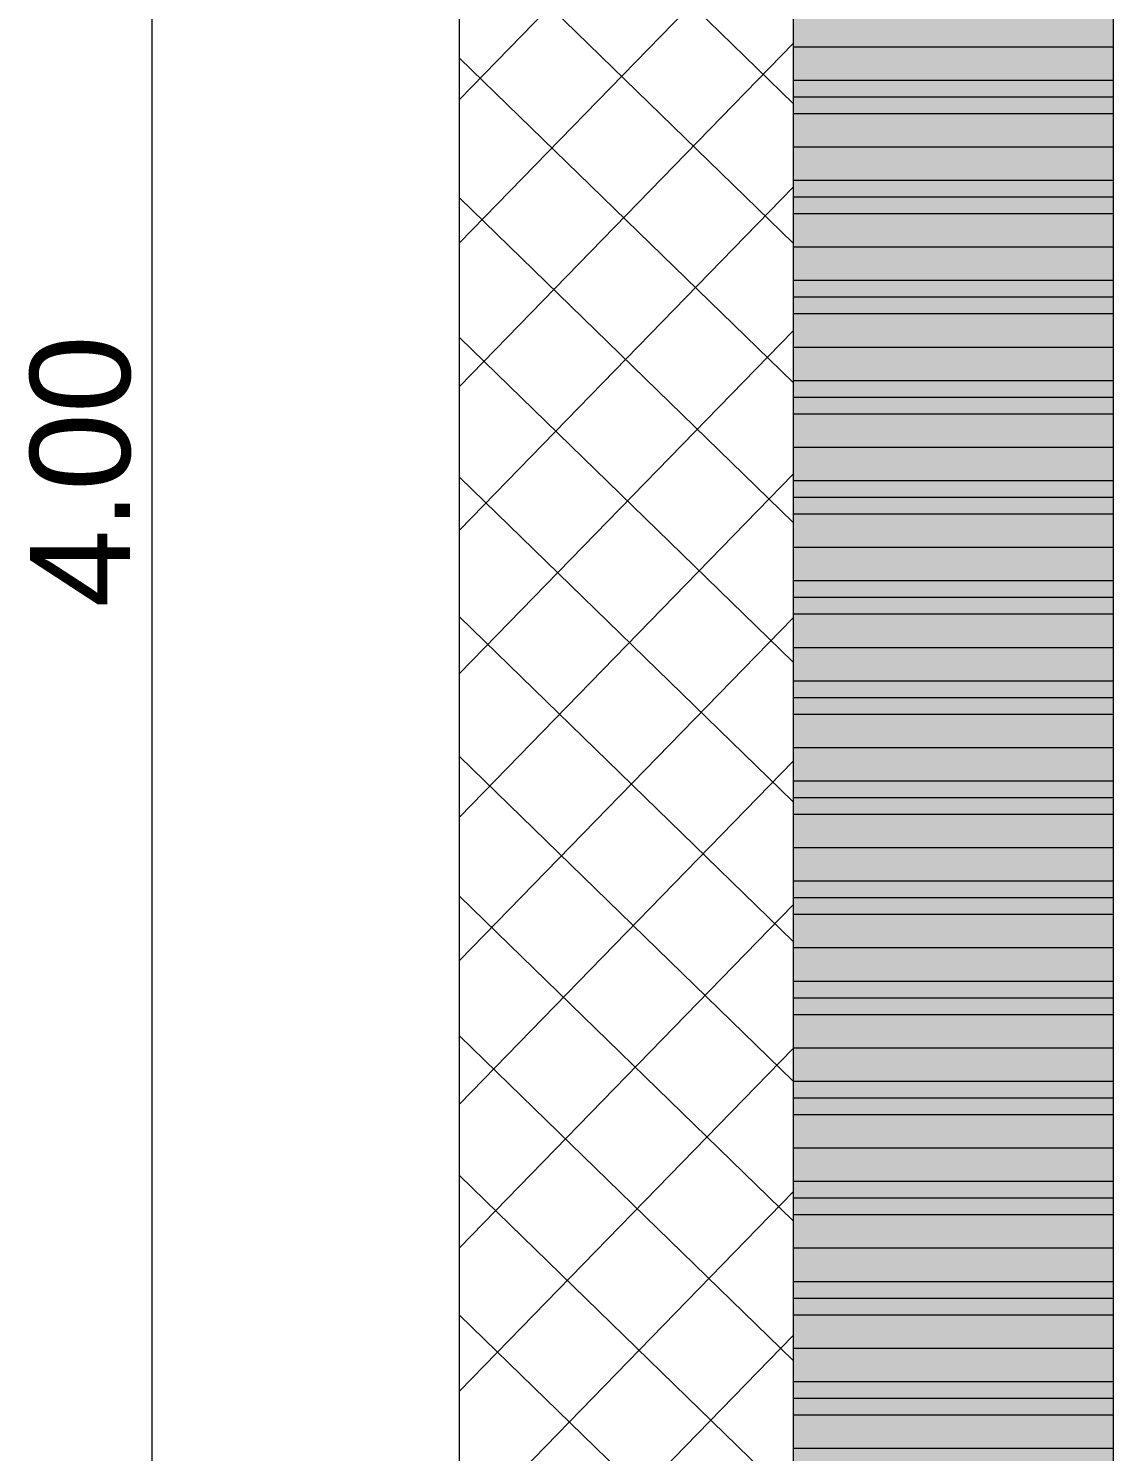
# Model space of a CAD drawing. Extents: x 0 to 1189, y 0 to 841.
# Drawn here: x 854.38 to 870.64, y 481.47 to 502.79 of the extents above; entities that cross this region are included whole.
import ezdxf
from ezdxf.lldxf.tags import DXFTag

# ---------------------------------------------------------------- set-up
doc = ezdxf.new("R2010")
doc.units = 0
doc.layers.get('0').update_dxf_attribs({"lineweight": 35})
for name, color, linetype, lineweight in [('211.5 Stahlbeton Kontur', 7, 'Continuous', 25), ('211.5 Stahlbeton Schraffur', 7, 'Continuous', 25), ('225.2 Dämmung Aussen', 7, 'Continuous', 25), ('Bemassung', 7, 'Continuous', 25), ('Gebäude Kontur', 7, 'Continuous', 25)]:
    doc.layers.add(name, color=color, linetype=linetype, lineweight=lineweight)
doc.styles.get("Standard").update_dxf_attribs({"font": 'arial.ttf'})
tags = doc.linetypes.add('Strichlin_lang', pattern=[0.5, 0.3, -0.2]).pattern_tags.tags
tags[6:7] = [DXFTag(74, 4), DXFTag(75, 0), DXFTag(340, '0'), DXFTag(46, 1.0), DXFTag(50, 0.0), DXFTag(44, 0.0), DXFTag(45, 0.0)]
tags[4:5] = [DXFTag(74, 4), DXFTag(75, 0), DXFTag(340, '0'), DXFTag(46, 1.0), DXFTag(50, 0.0), DXFTag(44, 0.0), DXFTag(45, 0.0)]
tags = doc.linetypes.add('Wipeout_Contour', pattern=[1, 0, -1]).pattern_tags.tags
tags[6:7] = [DXFTag(74, 4), DXFTag(75, 0), DXFTag(340, '0'), DXFTag(46, 1.0), DXFTag(50, 0.0), DXFTag(44, 0.0), DXFTag(45, 0.0)]
tags[4:5] = [DXFTag(74, 4), DXFTag(75, 0), DXFTag(340, '0'), DXFTag(46, 1.0), DXFTag(50, 0.0), DXFTag(44, 0.0), DXFTag(45, 0.0)]

# ---------------------------------------------------------------- blocks, each defined once
blk = doc.blocks.new('Referenz-A0SO6TOG06', base_point=(4.401, 96.704))
at = {"layer": '211.5 Stahlbeton Kontur', "color": 0, "lineweight": 18}
for p, q in [((865.839, 541.12), (865.837, 445.12)), ((860.842, 445.12), (860.837, 536.122))]:
    blk.add_line(p, q, dxfattribs=at)
at = {"layer": '211.5 Stahlbeton Schraffur', "color": 0, "lineweight": 13}
for p, q in [((860.839, 501.732), (865.838, 506.87)), ((865.838, 501.672), (860.838, 506.536)), ((860.839, 499.581), (865.838, 504.719)), ((865.838, 499.579), (860.839, 504.444)), ((860.839, 497.43), (865.838, 502.568)), ((865.838, 497.487), (860.839, 502.351)), ((860.839, 495.279), (865.838, 500.417)), ((865.838, 495.394), (860.839, 500.258)), ((860.839, 493.128), (865.838, 498.266)), ((865.838, 493.301), (860.839, 498.165)), ((860.839, 490.977), (865.838, 496.115)), ((865.838, 491.208), (860.839, 496.072)), ((865.838, 489.115), (860.839, 493.979)), ((860.84, 488.827), (865.838, 493.964)), ((865.838, 487.023), (860.839, 491.886)), ((860.84, 486.676), (865.838, 491.813)), ((865.838, 484.93), (860.839, 489.793)), ((860.84, 484.525), (865.838, 489.662)), ((865.838, 482.837), (860.84, 487.7)), ((860.84, 482.374), (865.838, 487.511)), ((865.837, 480.744), (860.84, 485.607)), ((860.84, 480.223), (865.838, 485.36)), ((865.837, 478.652), (860.84, 483.514)), ((860.84, 478.072), (865.838, 483.209))]:
    blk.add_line(p, q, dxfattribs=at)
at = {"layer": '225.2 Dämmung Aussen', "color": 0, "lineweight": 13}
for p, q in [((865.837, 550.922), (865.837, 445.12)), ((870.64, 445.12), (870.64, 550.919)), ((865.837, 502.521), (870.64, 502.521)), ((865.837, 502.521), (870.64, 502.521)), ((865.837, 502.021), (870.64, 502.021)), ((865.837, 501.771), (870.64, 501.771)), ((865.837, 501.521), (870.64, 501.521)), ((865.837, 501.021), (870.64, 501.021)), ((865.837, 501.021), (870.64, 501.021)), ((865.837, 500.521), (870.64, 500.521)), ((865.837, 500.271), (870.64, 500.271)), ((865.837, 500.021), (870.64, 500.021)), ((865.837, 499.521), (870.64, 499.521)), ((865.837, 499.521), (870.64, 499.521)), ((865.837, 499.021), (870.64, 499.021)), ((865.837, 498.771), (870.64, 498.771)), ((865.837, 498.521), (870.64, 498.521)), ((865.837, 498.021), (870.64, 498.021)), ((865.837, 498.021), (870.64, 498.021)), ((865.837, 497.521), (870.64, 497.521)), ((865.837, 497.271), (870.64, 497.271)), ((865.837, 497.021), (870.64, 497.021)), ((865.837, 496.521), (870.64, 496.521)), ((865.837, 496.521), (870.64, 496.521)), ((865.837, 496.021), (870.64, 496.021)), ((865.837, 495.771), (870.64, 495.771)), ((865.837, 495.521), (870.64, 495.521)), ((865.837, 495.021), (870.64, 495.021)), ((865.837, 495.021), (870.64, 495.021)), ((865.837, 494.521), (870.64, 494.521)), ((865.837, 494.271), (870.64, 494.271)), ((865.837, 494.021), (870.64, 494.021)), ((865.837, 493.521), (870.64, 493.521)), ((865.837, 493.521), (870.64, 493.521)), ((865.837, 493.021), (870.64, 493.021)), ((865.837, 492.771), (870.64, 492.771)), ((865.837, 492.521), (870.64, 492.521)), ((865.837, 492.021), (870.64, 492.021)), ((865.837, 492.021), (870.64, 492.021)), ((865.837, 491.521), (870.64, 491.521)), ((865.837, 491.271), (870.64, 491.271)), ((865.837, 491.021), (870.64, 491.021)), ((865.837, 490.521), (870.64, 490.521)), ((865.837, 490.521), (870.64, 490.521)), ((865.837, 490.021), (870.64, 490.021)), ((865.837, 489.771), (870.64, 489.771)), ((865.837, 489.521), (870.64, 489.521)), ((865.837, 489.021), (870.64, 489.021)), ((865.837, 489.021), (870.64, 489.021)), ((865.837, 488.521), (870.64, 488.521)), ((865.837, 488.271), (870.64, 488.271)), ((865.837, 488.021), (870.64, 488.021)), ((865.837, 487.521), (870.64, 487.521)), ((865.837, 487.521), (870.64, 487.521)), ((865.837, 487.021), (870.64, 487.021)), ((865.837, 486.771), (870.64, 486.771)), ((865.837, 486.521), (870.64, 486.521)), ((865.837, 486.021), (870.64, 486.021)), ((865.837, 486.021), (870.64, 486.021)), ((865.837, 485.521), (870.64, 485.521)), ((865.837, 485.271), (870.64, 485.271)), ((865.837, 485.021), (870.64, 485.021)), ((865.837, 484.521), (870.64, 484.521)), ((865.837, 484.521), (870.64, 484.521)), ((865.837, 484.021), (870.64, 484.021)), ((865.837, 483.771), (870.64, 483.771)), ((865.837, 483.521), (870.64, 483.521)), ((865.837, 483.021), (870.64, 483.021)), ((865.837, 483.021), (870.64, 483.021)), ((865.837, 482.521), (870.64, 482.521)), ((865.837, 482.271), (870.64, 482.271)), ((865.837, 482.021), (870.64, 482.021)), ((865.837, 481.521), (870.64, 481.521)), ((865.837, 481.521), (870.64, 481.521))]:
    blk.add_line(p, q, dxfattribs=at)
at = {"layer": '225.2 Dämmung Aussen', "color": 0, "linetype": 'Wipeout_Contour', "lineweight": 0, "ltscale": 69.361911}
for p, q in [((870.64, 445.12), (870.64, 550.919)), ((870.64, 445.12), (870.64, 550.919)), ((865.837, 541.12), (865.837, 445.12)), ((865.837, 541.12), (865.837, 445.12))]:
    blk.add_line(p, q, dxfattribs=at)
at = {"layer": '225.2 Dämmung Aussen', "color": 7, "linetype": 'Wipeout_Contour', "lineweight": 0, "ltscale": 69.361911, "true_color": 0xffffff}
for points in [[(865.837, 445.12), (870.64, 445.12), (865.837, 541.12)], [(870.64, 445.12), (865.837, 541.12), (870.64, 541.12)], [(865.837, 445.12), (870.64, 445.12), (865.837, 541.12)], [(870.64, 445.12), (865.837, 541.12), (870.64, 541.12)]]:
    blk.add_solid(points, dxfattribs=at)
at = {"layer": 'Bemassung', "color": 0, "lineweight": 13}
blk.add_line((856.23, 536.122), (856.23, 456.12), dxfattribs=at)
at = {"layer": 'Gebäude Kontur', "color": 0, "linetype": 'Strichlin_lang', "lineweight": 13, "ltscale": 0.13}
blk.add_line((865.841, 545.719), (865.841, 388.619), dxfattribs=at)
at = {"layer": 'Bemassung', "color": 0, "linetype": 'Continuous', "lineweight": 13, "ltscale": 0.13, "insert": (854.403, 494.119), "char_height": 1.5, "attachment_point": 1, "rotation": 90}
blk.add_mtext('{\\fArial;4.00}', dxfattribs=at)

msp = doc.modelspace()

# ---------------------------------------------------------------- block references
at = {"color": 8, "lineweight": 25, "ltscale": 0.25, "true_color": 0x808080}
msp.add_blockref('Referenz-A0SO6TOG06', (4.401, 96.704), dxfattribs=at)

doc.saveas('drawing.dxf')
